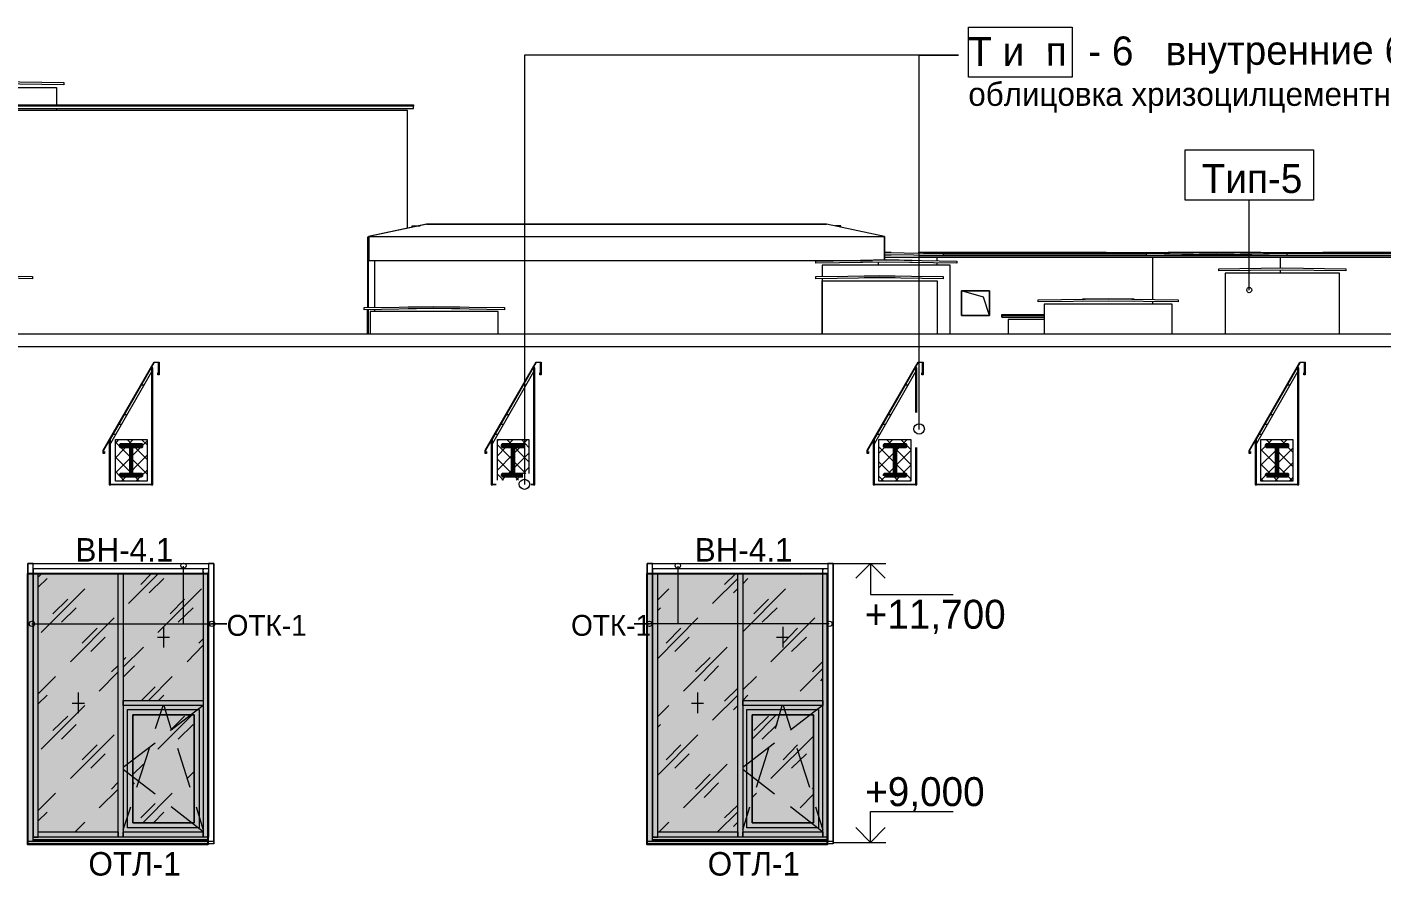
# Model space of a CAD drawing. Header units: millimetres. Extents: x 2294 to 908349, y -83289 to 219220.
# Drawn here: x 383023 to 396574, y 489 to 8981 of the extents above; entities that cross this region are included whole.
import ezdxf

# ---------------------------------------------------------------- set-up
doc = ezdxf.new("R2010")
doc.units = ezdxf.units.MM
doc.layers.add('PDF _Геометрия', color=7, linetype='Continuous')
doc.layers.add('PDF _Текст', color=7, linetype='Continuous')

msp = doc.modelspace()

# ---------------------------------------------------------------- hatches: boundary and pattern name
at = {"transparency": 33554551}
h = msp.add_hatch(color=3, dxfattribs=at)
h.dxf.hatch_style = 1
h.paths.add_polyline_path([(383031.3676071896, 3515.661280176952), (384830.4179854302, 3515.661280176952), (384830.4179854302, 802.2700038201874), (383031.3676071896, 802.2700038201874)])
h = msp.add_hatch(color=3, dxfattribs=at)
h.dxf.hatch_style = 1
h.paths.add_polyline_path([(389225.8881406283, 3515.661280176952), (391024.938518869, 3515.661280176952), (391024.938518869, 802.2700038201874), (389225.8881406283, 802.2700038201874)])

# ---------------------------------------------------------------- linework, layer by layer
for points in [[(383031.3676071896, 3515.661280176952), (384830.4179854302, 3515.661280176952), (384830.4179854302, 802.2700038201874), (383031.3676071896, 802.2700038201874)], [(389225.8881406283, 3515.661280176952), (391024.938518869, 3515.661280176952), (391024.938518869, 802.2700038201874), (389225.8881406283, 802.2700038201874)]]:
    msp.add_lwpolyline(points, close=True)
at = {"layer": 'PDF _Геометрия', "lineweight": 9}
for points in [[(392438.9951216432, 8981.485189590952), (393475.0581890403, 8981.485189590952), (393475.0581890403, 8478.754165336839), (392438.9951216432, 8478.754165336839)], [(381413.8851812577, 8456.896294721751), (383389.8366852666, 8426.295275831013), (383389.8366852666, 8404.437405215926), (381413.8851812577, 8435.038424058235), (379437.9336773402, 8404.437405215926), (379437.9336773402, 8426.295275831013)], [(386887.0959844275, 8190.230273172609), (382126.4517635817, 8190.230273172609), (382126.4517635817, 8203.344995513908), (386887.0959844275, 8203.344995513908)], [(394607.2958872227, 7753.072860766551), (395888.1671054589, 7753.072860766551), (395888.1671054589, 7250.341836512438), (394607.2958872227, 7250.341836512438)], [(395621.5010839573, 6695.151922800927), (394922.0492240677, 6708.266645141295), (394218.22579016, 6695.151922800927), (394218.22579016, 6717.009793368517), (394922.0492240677, 6725.752941643237), (395621.5010839573, 6717.009793368517)], [(396211.6635907202, 6542.146828444093), (395577.7853427252, 6550.889976718812), (394943.9070946372, 6542.146828444093), (394943.9070946372, 6564.00469905918), (395577.7853427252, 6572.747847286402), (396211.6635907202, 6564.00469905918)], [(392369.0499358254, 6096.246267809882), (392369.0499358254, 6341.054418742075), (392648.8306796665, 6341.054418742075), (392648.8306796665, 6096.246267809882)], [(392369.0499358254, 6341.054418742075), (392369.0499358254, 6096.246267809882), (392648.8306796665, 6096.246267809882), (392648.8306796665, 6341.054418742075)], [(384329.7251219752, 5506.083761093556), (384338.4682702033, 5506.083761093556), (384338.4682702033, 5624.116262446507), (384294.7525288763, 5624.116262446507), (383787.6499305575, 4745.429863566882), (383787.6499305575, 4719.20041879022), (383796.3930787838, 4719.20041879022), (383796.3930787838, 4736.686715292162), (383796.3930787838, 4714.828844676143), (383783.2783564425, 4714.828844676143), (383783.2783564425, 4745.429863566882), (384294.7525288763, 5628.487836559652), (384342.8398443165, 5628.487836559652), (384342.8398443165, 5501.71218698041), (384329.7251219752, 5501.71218698041), (384329.7251219752, 5523.570057595498)], [(384268.5230841006, 5576.028947053826), (384268.5230841006, 5532.31320582272), (383857.5951165652, 4815.375049479655), (383857.5951165652, 4859.090790758259)], [(384268.5230841006, 4400.075507736183), (384281.637806535, 4400.075507736183), (384281.637806535, 5571.657372940681), (384268.5230841006, 5571.657372940681)], [(388150.4809061142, 5506.083761093556), (388159.2240545305, 5506.083761093556), (388159.2240545305, 5624.116262446507), (388115.5083132035, 5624.116262446507), (387608.4057148846, 4745.429863566882), (387608.4057148846, 4719.20041879022), (387617.1488631109, 4719.20041879022), (387617.1488631109, 4736.686715292162), (387617.1488631109, 4714.828844676143), (387604.0341406765, 4714.828844676143), (387604.0341406765, 4745.429863566882), (388115.5083132035, 5628.487836559652), (388163.5956285486, 5628.487836559652), (388163.5956285486, 5501.71218698041), (388150.4809061142, 5501.71218698041), (388150.4809061142, 5523.570057595498)], [(388089.2788684277, 5576.028947053826), (388089.2788684277, 5532.31320582272), (387678.3509007974, 4815.375049479655), (387678.3509007974, 4859.090790758259)], [(388089.2788684277, 4400.075507736183), (388102.393590864, 4400.075507736183), (388102.393590864, 5571.657372940681), (388089.2788684277, 5571.657372940681)], [(391971.2366904414, 5506.083761093556), (391979.9798386677, 5506.083761093556), (391979.9798386677, 5624.116262446507), (391936.2640975325, 5624.116262446507), (391429.1614990218, 4745.429863566882), (391429.1614990218, 4719.20041879022), (391437.9046474381, 4719.20041879022), (391437.9046474381, 4736.686715292162), (391437.9046474381, 4714.828844676143), (391424.7899250037, 4714.828844676143), (391424.7899250037, 4745.429863566882), (391936.2640975325, 5628.487836559652), (391984.3514128758, 5628.487836559652), (391984.3514128758, 5501.71218698041), (391971.2366904414, 5501.71218698041), (391971.2366904414, 5523.570057595498)], [(391910.0346527549, 5576.028947053826), (391910.0346527549, 5532.31320582272), (391499.1066851246, 4815.375049479655), (391499.1066851246, 4859.090790758259)], [(395791.9924747685, 5506.083761093556), (395800.7356229948, 5506.083761093556), (395800.7356229948, 5624.116262446507), (395757.0198816697, 5624.116262446507), (395249.9172833508, 4745.429863566882), (395249.9172833508, 4719.20041879022), (395258.6604315771, 4719.20041879022), (395258.6604315771, 4736.686715292162), (395258.6604315771, 4714.828844676143), (395245.5457092358, 4714.828844676143), (395245.5457092358, 4745.429863566882), (395752.6483076515, 5628.487836559652), (395805.1071972048, 5628.487836559652), (395805.1071972048, 5501.71218698041), (395791.9924747685, 5501.71218698041), (395791.9924747685, 5523.570057595498)], [(395730.7904369871, 5576.028947053826), (395730.7904369871, 5532.31320582272), (395319.8624694517, 4815.375049479655), (395319.8624694517, 4859.090790758259)], [(395730.7904369871, 4400.075507736183), (395743.9051593284, 4400.075507736183), (395743.9051593284, 5571.657372940681), (395730.7904369871, 5571.657372940681)], [(383844.4803942239, 4837.23292014224), (383844.4803942239, 4400.075507736183), (383857.5951165652, 4400.075507736183), (383857.5951165652, 4837.23292014224)], [(384224.8073429635, 4854.719216597616), (384224.8073429635, 4439.419674853212), (383905.6824319086, 4439.419674853212), (383905.6824319086, 4854.719216597616)], [(387665.2361783611, 4837.23292014224), (387665.2361783611, 4400.075507736183), (387678.3509007974, 4400.075507736183), (387678.3509007974, 4837.23292014224)], [(391485.9919626901, 4837.23292014224), (391485.9919626901, 4400.075507736183), (391499.1066851246, 4400.075507736183), (391499.1066851246, 4837.23292014224)], [(391861.9473373147, 4854.719216597616), (391861.9473373147, 4439.419674853212), (391542.8224263566, 4439.419674853212), (391542.8224263566, 4854.719216597616)], [(395306.7477470173, 4837.23292014224), (395306.7477470173, 4400.075507736183), (395319.8624694517, 4400.075507736183), (395319.8624694517, 4837.23292014224)], [(395682.7031216437, 4854.719216597616), (395682.7031216437, 4439.419674853212), (395363.5782105888, 4439.419674853212), (395363.5782105888, 4854.719216597616)], [(383857.5951165652, 4408.818655963405), (384268.5230841006, 4408.818655963405), (384268.5230841006, 4400.075507736183), (383857.5951165652, 4400.075507736183)], [(391499.1066851246, 4408.818655963405), (391910.0346527549, 4408.818655963405), (391910.0346527549, 4400.075507736183), (391499.1066851246, 4400.075507736183)], [(395319.8624694517, 4408.818655963405), (395730.7904369871, 4408.818655963405), (395730.7904369871, 4400.075507736183), (395319.8624694517, 4400.075507736183)], [(383958.1413213687, 3560.733275973587), (383083.8264966498, 3560.733275973587), (383083.8264966498, 3512.645960628404), (383958.1413213687, 3512.645960628404), (384784.3688308375, 3512.645960628404), (384784.3688308375, 3560.733275973587), (383958.1413213687, 3560.733275973587), (383110.0559414255, 3560.733275973587), (383083.8264966498, 3560.733275973587), (383083.8264966498, 3613.192165431916), (383110.0559414255, 3613.192165431916), (383958.1413213687, 3613.192165431916), (384810.5982755183, 3613.192165431916), (384836.8277202959, 3613.192165431916), (384836.8277202959, 3560.733275973587), (384810.5982755183, 3560.733275973587)], [(390157.0334290138, 3560.733275973587), (389278.3470300867, 3560.733275973587), (389278.3470300867, 3512.645960628404), (390157.0334290138, 3512.645960628404), (390983.2609383876, 3512.645960628404), (390983.2609383876, 3560.733275973587), (390157.0334290138, 3560.733275973587), (389304.5764748643, 3560.733275973587), (389278.3470300867, 3560.733275973587), (389278.3470300867, 3613.192165431916), (389304.5764748643, 3613.192165431916), (390157.0334290138, 3613.192165431916), (391009.4903831652, 3613.192165431916), (391031.3482539228, 3613.192165431916), (391031.3482539228, 3560.733275973587), (391009.4903831652, 3560.733275973587)], [(383984.3707661445, 876.5867638945347), (383931.9118766862, 876.5867638945347), (383131.9138119931, 876.5867638945347), (383131.9138119931, 929.0456534003606), (383931.9118766862, 929.0456534003606), (383931.9118766862, 876.5867638945347), (383931.9118766862, 2218.660019910312), (383931.9118766862, 3512.645960628404), (383984.3707661445, 3512.645960628404), (383984.3707661445, 2218.660019910312)], [(390183.2628737914, 876.5867638945347), (390130.8039842381, 876.5867638945347), (389330.80591964, 876.5867638945347), (389330.80591964, 929.0456534003606), (390130.8039842381, 929.0456534003606), (390130.8039842381, 876.5867638945347), (390130.8039842381, 2218.660019910312), (390130.8039842381, 3512.645960628404), (390183.2628737914, 3512.645960628404), (390183.2628737914, 2218.660019910312)], [(384784.3688308375, 2192.430575181148), (383984.3707661445, 2192.430575181148), (383984.3707661445, 2244.889464639477), (384784.3688308375, 2244.889464639477)], [(390983.2609383876, 2192.430575181148), (390183.2628737914, 2192.430575181148), (390183.2628737914, 2244.889464639477), (390983.2609383876, 2244.889464639477)], [(384028.0865074696, 2153.086408063187), (384745.0246637187, 2153.086408063187), (384745.0246637187, 968.38982051739), (384028.0865074696, 968.38982051739)], [(384745.0246637187, 2153.086408063187), (384745.0246637187, 968.38982051739), (384028.0865074696, 968.38982051739), (384028.0865074696, 2153.086408063187)], [(384692.5657742603, 2100.627518557361), (384080.545396928, 2100.627518557361), (384080.545396928, 1020.848709975719), (384692.5657742603, 1020.848709975719)], [(384080.545396928, 1020.848709975719), (384080.545396928, 2100.627518557361), (384692.5657742603, 2100.627518557361), (384692.5657742603, 1020.848709975719)], [(390222.6070409084, 2153.086408063187), (390939.5451972524, 2153.086408063187), (390939.5451972524, 968.38982051739), (390222.6070409084, 968.38982051739)], [(390939.5451972524, 2153.086408063187), (390939.5451972524, 968.38982051739), (390222.6070409084, 968.38982051739), (390222.6070409084, 2153.086408063187)], [(390887.0863077941, 2100.627518557361), (390275.0659303667, 2100.627518557361), (390275.0659303667, 1020.848709975719), (390887.0863077941, 1020.848709975719)], [(390275.0659303667, 1020.848709975719), (390275.0659303667, 2100.627518557361), (390887.0863077941, 2100.627518557361), (390887.0863077941, 1020.848709975719)], [(390983.2609383876, 876.5867638945347), (390183.2628737914, 876.5867638945347), (390183.2628737914, 929.0456534003606), (390983.2609383876, 929.0456534003606)]]:
    msp.add_lwpolyline(points, close=True, dxfattribs=at)
for points in [[(391945.0072457588, 4955.265421495191), (391945.0072457588, 8701.704445653944), (392338.4489168397, 8701.704445653944), (387997.4758118524, 8701.704445653944), (387997.4758118524, 4404.447081896826)], [(378576.7335748675, 6804.441275878227), (378576.7335748675, 7062.364149199217), (378681.651353786, 7062.364149199217), (379512.2504373679, 7062.364149199217), (379512.2504373679, 6804.441275878227), (379512.2504373679, 8378.20796048583), (383206.2305720209, 8378.20796048583), (383315.5199251457, 8378.20796048583), (383315.5199251457, 8203.344995513908)], [(382126.4517635817, 8190.230273172609), (382126.4517635817, 8168.372402557521), (386887.0959844275, 8168.372402557521), (386887.0959844275, 8190.230273172609)], [(382126.4517635817, 8181.48712489882), (382126.4517635817, 8168.372402557521), (386887.0959844275, 8168.372402557521), (386887.0959844275, 8181.48712489882)], [(386825.893946646, 6966.189518462284), (386825.893946646, 8146.514531894936), (382187.6538012663, 8146.514531894936), (382187.6538012663, 6966.189518462284)], [(383315.5199251457, 8168.372402557521), (383315.5199251457, 8146.514531894936)], [(395245.5457092358, 6349.797566970228), (395245.5457092358, 7250.341836512438)], [(391599.6528899281, 6887.501184227294), (391599.6528899281, 6651.436181522324), (391599.6528899281, 6887.501184227294), (391018.2335314865, 7009.905259693391), (387018.2432082149, 7009.905259693391), (391018.2335314865, 7009.905259693391), (387018.2432082149, 7009.905259693391), (386436.8238496801, 6887.501184227294), (386436.8238496801, 6647.064607455744), (391477.248814557, 6647.064607455744)], [(386436.8238496801, 6887.501184227294), (391599.6528899281, 6887.501184227294), (391018.2335314865, 7009.905259693391), (387018.2432082149, 7009.905259693391)], [(387022.6147822349, 7009.905259693391), (386441.1954237933, 6887.501184227294), (386441.1954237933, 6647.064607455744), (386445.5669978114, 6647.064607455744)], [(386873.9812620862, 6979.304240803584), (386873.9812620862, 6992.418963191449), (386952.6695963221, 6992.418963191449)], [(391018.2335314865, 7009.905259693391), (391018.2335314865, 7009.905259693391)], [(391162.495477617, 6979.304240803584), (391162.495477617, 6992.418963191449), (391110.0365881568, 6992.418963191449), (391110.0365881568, 6988.047389078303)], [(386436.8238496801, 6655.807755682967), (386432.452275472, 6651.436181522324), (386432.452275472, 6878.758036000072), (386436.8238496801, 6878.758036000072), (386428.080701452, 6878.758036000072), (386428.080701452, 6647.064607455744), (386428.080701452, 6174.934602044872)], [(386428.080701452, 6647.064607455744), (386432.452275472, 6647.064607455744), (386432.452275472, 6878.758036000072)], [(386432.452275472, 6174.934602044872), (386432.452275472, 6647.064607455744), (386436.8238496801, 6651.436181522324)], [(386432.452275472, 6651.436181522324), (386432.452275472, 6651.436181522324)], [(386436.8238496801, 6174.934602044872), (386436.8238496801, 6647.064607455744)], [(386502.3974614798, 6174.934602044872), (386502.3974614798, 6647.064607455744)], [(391875.062059656, 6625.20673679316), (391617.1391864775, 6629.578310906305), (390913.3157525698, 6620.835162679083), (390913.3157525698, 6638.321459181025), (391617.1391864775, 6651.436181522324), (391359.216313204, 6647.064607455744)], [(391875.062059656, 6647.064607455744), (391617.1391864775, 6651.436181522324), (392320.9626202902, 6638.321459181025), (392320.9626202902, 6620.835162679083), (391617.1391864775, 6629.578310906305), (391359.216313204, 6625.20673679316)], [(391665.2265017277, 6725.752941643237), (391599.6528899281, 6725.752941643237), (392185.4438225778, 6717.009793368517), (392185.4438225778, 6695.151922800927), (391599.6528899281, 6703.89507102815), (391665.2265017277, 6703.89507102815)], [(392124.2417847982, 6642.693033295101), (392124.2417847982, 6677.665626298985), (391599.6528899281, 6677.665626298985)], [(391940.6356715506, 6721.381367530092), (391940.6356715506, 6730.124515757314), (393816.0409706628, 6730.124515757314), (393816.0409706628, 6725.752941643237), (394436.8044963165, 6725.752941643237), (394436.8044963165, 6730.124515757314), (395363.5782105888, 6730.124515757314), (395363.5782105888, 6725.752941643237), (395984.3417362424, 6725.752941643237), (395984.3417362424, 6730.124515757314), (397103.4647119886, 6730.124515757314), (397103.4647119886, 6717.009793368517), (395621.5010839573, 6717.009793368517)], [(397103.4647119886, 6717.009793368517), (397103.4647119886, 6695.151922800927), (391940.6356715506, 6695.151922800927), (391940.6356715506, 6699.523496914073), (391940.6356715506, 6695.151922800927), (397103.4647119886, 6695.151922800927), (397103.4647119886, 6708.266645141295)], [(397042.262674114, 5908.26858049666), (397042.262674114, 6677.665626298985), (396932.9733211773, 6677.665626298985), (392111.1270623619, 6677.665626298985)], [(392185.4438225778, 6717.009793368517), (394218.22579016, 6717.009793368517)], [(393816.0409706628, 6725.752941643237), (394436.8044963165, 6725.752941643237)], [(395560.2990461776, 6572.747847286402), (395560.2990461776, 6677.665626298985), (394279.4278278465, 6677.665626298985), (394279.4278278465, 6257.994510393939)], [(395363.5782105888, 6725.752941643237), (395984.3417362424, 6725.752941643237)], [(392255.3890084906, 5908.26858049666), (392255.3890084906, 6598.977292063064), (390974.5177902563, 6598.977292063064), (390974.5177902563, 6485.31636482419)], [(391538.4508522416, 6598.977292063064), (391538.4508522416, 6629.578310906305)], [(392124.2417847982, 6598.977292063064), (392124.2417847982, 6620.835162679083)], [(396150.4615528455, 5908.26858049666), (396150.4615528455, 6520.288957828074), (395005.1091325118, 6520.288957828074), (395005.1091325118, 5908.26858049666)], [(395560.2990461776, 6520.288957828074), (395560.2990461776, 6550.889976718812)], [(382808.4173268268, 6489.687938985764), (383075.0833483266, 6485.31636482419), (383075.0833483266, 6463.458494209102), (382808.4173268268, 6467.830068322248)], [(391704.5706688447, 6472.201642483822), (391551.5655745829, 6472.201642483822), (390913.3157525698, 6463.458494209102), (390913.3157525698, 6485.31636482419), (391551.5655745829, 6494.059513051412), (391394.1889061129, 6489.687938985764)], [(390974.5177902563, 6463.458494209102), (390974.5177902563, 5908.26858049666), (390974.5177902563, 6441.600623593084), (392124.2417847982, 6441.600623593084), (392124.2417847982, 5908.26858049666)], [(391704.5706688447, 6489.687938985764), (391551.5655745829, 6494.059513051412), (392185.4438225778, 6485.31636482419), (392185.4438225778, 6463.458494209102), (391551.5655745829, 6472.201642483822), (391394.1889061129, 6472.201642483822)], [(392648.8306796665, 6096.246267809882), (392587.62864198, 6279.852381009026), (392369.0499358254, 6341.054418742075)], [(394095.8217146939, 6236.13663977792), (393837.8988414204, 6240.508213891997), (393134.0754074177, 6231.765065664775), (393134.0754074177, 6253.622936279862), (393837.8988414204, 6262.366084507084), (393579.9759680519, 6257.994510393939)], [(394095.8217146939, 6257.994510393939), (393837.8988414204, 6262.366084507084), (394537.35070112, 6253.622936279862), (394537.35070112, 6231.765065664775), (393837.8988414204, 6240.508213891997), (393579.9759680519, 6236.13663977792)], [(394279.4278278465, 6236.13663977792), (394279.4278278465, 6209.907195048756)], [(387350.4828415161, 6161.819879703573), (387092.5599682427, 6166.191453770152), (386393.1081083531, 6153.076731429785), (386393.1081083531, 6174.934602044872), (387092.5599682427, 6183.677750272094), (386834.6370949692, 6179.306176158949)], [(386428.080701452, 5908.26858049666), (386428.080701452, 6153.076731429785)], [(386432.452275472, 5908.26858049666), (386432.452275472, 6153.076731429785)], [(386436.8238496801, 5908.26858049666), (386436.8238496801, 6153.076731429785)], [(387735.1813644639, 5908.26858049666), (387735.1813644639, 6135.590434926911), (386454.3101462296, 6135.590434926911), (386454.3101462296, 5908.26858049666)], [(386502.3974614798, 6135.590434926911), (386502.3974614798, 6157.44830554293)], [(387350.4828415161, 6179.306176158949), (387092.5599682427, 6183.677750272094), (387796.3834021504, 6174.934602044872), (387796.3834021504, 6153.076731429785), (387092.5599682427, 6166.191453770152), (386834.6370949692, 6161.819879703573)], [(393195.2774451992, 6096.246267809882), (392771.2347551326, 6096.246267809882), (392771.2347551326, 6104.989416084602), (393195.2774451992, 6104.989416084602)], [(394476.1486634335, 5908.26858049666), (394476.1486634335, 6209.907195048756), (393195.2774451992, 6209.907195048756), (393195.2774451992, 5908.26858049666)], [(392771.2347551326, 6087.503119535162), (392771.2347551326, 6078.75997130794), (393195.2774451992, 6078.75997130794), (392771.2347551326, 6078.75997130794), (392771.2347551326, 6096.246267809882)], [(393195.2774451992, 6056.902100691921), (392836.8083670272, 6056.902100691921), (392836.8083670272, 5908.26858049666)], [(399717.6660379192, 5908.26858049666), (399717.6660379192, 5785.864504983067), (399717.6660379192, 5903.897006336018), (399678.3218708003, 5903.897006336018), (398873.9522321841, 4509.36486086098), (398873.9522321841, 4478.763841971173), (398882.6953803173, 4478.763841971173), (398882.6953803173, 4496.250138473115), (398882.6953803173, 4478.763841971173), (398869.580657976, 4478.763841971173), (398869.580657976, 4509.36486086098), (399678.3218708003, 5908.26858049666), (399717.6660379192, 5908.26858049666), (372229.2079469787, 5908.26858049666), (372229.2079469787, 5785.864504983067), (372290.4099848534, 5785.864504983067), (372290.4099848534, 3613.192165431916)], [(372334.1257259904, 5785.864504983067), (372338.4973001035, 5785.864504983067), (399608.3766849826, 5785.864504983067), (399612.7482590007, 5785.864504983067)], [(391923.1493751912, 5125.75681230647), (391923.1493751912, 5571.657372940681), (391910.0346527549, 5571.657372940681), (391910.0346527549, 5125.75681230647)], [(387726.4382162376, 4448.162823080434), (387726.4382162376, 4854.719216597616), (388041.1915531775, 4854.719216597616), (388041.1915531775, 4513.736434975057)], [(391910.0346527549, 4776.030882409192), (391910.0346527549, 4400.075507736183), (391923.1493751912, 4400.075507736183), (391923.1493751912, 4776.030882409192)], [(387713.3234938963, 4400.075507736183), (387678.3509007974, 4400.075507736183), (387678.3509007974, 4408.818655963405), (387713.3234938963, 4408.818655963405)], [(388063.0494237451, 4408.818655963405), (388089.2788684277, 4408.818655963405), (388089.2788684277, 4400.075507736183), (388063.0494237451, 4400.075507736183)], [(383083.8264966498, 837.2425967765739), (383083.8264966498, 902.816208670265), (383083.8264966498, 2218.660019910312), (383083.8264966498, 876.5867638945347), (383131.9138119931, 876.5867638945347), (383131.9138119931, 2218.660019910312), (383131.9138119931, 3512.645960628404), (383083.8264966498, 3512.645960628404), (383083.8264966498, 2218.660019910312), (383083.8264966498, 3534.503831196926), (383083.8264966498, 3613.192165431916), (383031.3676071896, 3613.192165431916), (383031.3676071896, 3534.503831196926), (383031.3676071896, 2218.660019910312), (383031.3676071896, 902.816208670265), (383031.3676071896, 824.1278744352749), (383031.3676071896, 3613.192165431916), (384889.2866097542, 3613.192165431916), (384889.2866097542, 824.1278744352749), (384889.2866097542, 902.816208670265), (384889.2866097542, 2218.660019910312), (384889.2866097542, 3534.503831196926), (384889.2866097542, 3613.192165431916), (384836.8277202959, 3613.192165431916), (384836.8277202959, 3534.503831196926)], [(384784.3688308375, 3534.503831196926), (384784.3688308375, 2218.660019910312), (384784.3688308375, 876.5867638945347), (383984.3707661445, 876.5867638945347), (383984.3707661445, 929.0456534003606), (384784.3688308375, 929.0456534003606)], [(384836.8277202959, 837.2425967765739), (384836.8277202959, 902.816208670265), (384836.8277202959, 2218.660019910312), (384836.8277202959, 3534.503831196926), (384836.8277202959, 2218.660019910312), (384836.8277202959, 876.5867638945347), (384784.3688308375, 876.5867638945347), (384784.3688308375, 929.0456534003606), (384465.2439196876, 1178.22537844663)], [(384583.2764210405, 3586.962720702752), (384583.2764210405, 3009.914936375222), (385020.4338335416, 3009.914936375222), (384867.4287391847, 3009.914936375222)], [(384784.3688308375, 3560.733275973587), (384784.3688308375, 3551.990127746365)], [(389531.898329342, 3586.962720702752), (389531.898329342, 3009.914936375222), (389094.7409169341, 3009.914936375222), (389247.7460113859, 3009.914936375222)], [(389278.3470300867, 837.2425967765739), (389278.3470300867, 902.816208670265), (389278.3470300867, 2218.660019910312), (389278.3470300867, 876.5867638945347), (389330.80591964, 876.5867638945347), (389330.80591964, 2218.660019910312), (389330.80591964, 3512.645960628404), (389278.3470300867, 3512.645960628404), (389278.3470300867, 2218.660019910312), (389278.3470300867, 3534.503831196926), (389278.3470300867, 3613.192165431916), (389225.8881406283, 3613.192165431916), (389225.8881406283, 3534.503831196926), (389225.8881406283, 2218.660019910312), (389225.8881406283, 902.816208670265), (389225.8881406283, 824.1278744352749), (389225.8881406283, 3613.192165431916), (391083.8071433811, 3613.192165431916), (391083.8071433811, 824.1278744352749), (391083.8071433811, 902.816208670265), (391083.8071433811, 2218.660019910312), (391083.8071433811, 3534.503831196926), (391083.8071433811, 3613.192165431916), (391031.3482539228, 3613.192165431916), (391031.3482539228, 3534.503831196926), (391031.3482539228, 2218.660019910312), (391031.3482539228, 876.5867638945347), (390983.2609383876, 876.5867638945347), (390983.2609383876, 2218.660019910312), (390983.2609383876, 3534.503831196926)], [(390878.3431594709, 3613.192165431916), (391249.9269600792, 3613.192165431916), (391459.7625180075, 3613.192165431916), (391459.7625180075, 3302.810402652598), (392285.9900273813, 3302.810402652598)], [(390983.2609383876, 3560.733275973587), (390983.2609383876, 3551.990127746365)], [(391031.3482539228, 3534.503831196926), (391031.3482539228, 2218.660019910312), (391031.3482539228, 902.816208670265), (391031.3482539228, 837.2425967765739)], [(391302.3858495376, 3613.192165431916), (391612.7676122694, 3613.192165431916)], [(383131.9138119931, 3477.673367577023), (383166.8864049038, 3512.645960628404)], [(383131.9138119931, 3377.127162773511), (383223.7168685703, 3464.558645236655)], [(383743.9341893254, 3508.274386467761), (383748.3057634386, 3512.645960628404)], [(384036.8296556028, 3215.378920142888), (384334.0966959933, 3512.645960628404)], [(384159.2337311639, 3403.356607503607), (384264.1515100806, 3512.645960628404)], [(384242.293639418, 3320.29669915454), (384390.9271596617, 3464.558645236655)], [(389588.7287930085, 3508.274386467761), (389588.7287930085, 3512.645960628404)], [(389877.2526851727, 3215.378920142888), (390130.8039842381, 3464.558645236655)], [(389999.6567605438, 3403.356607503607), (390108.9461136686, 3512.645960628404)], [(390183.2628737914, 3412.099755730829), (390231.3501892297, 3464.558645236655)], [(390755.9390840998, 3508.274386467761), (390760.310658118, 3512.645960628404)], [(383162.5148308838, 2922.483453865512), (383599.6722431968, 3359.640866271569)], [(383280.5473322368, 3110.461141178734), (383429.1808523855, 3259.094661421492)], [(384329.7251219752, 2922.483453865512), (384766.8825342881, 3359.640866271569)], [(384452.1291973463, 3110.461141178734), (384596.3911434768, 3259.094661421492)], [(389330.80591964, 3250.35151319427), (389440.0952727648, 3359.640866271569)], [(390087.088243101, 3320.29669915454), (390130.8039842381, 3364.012440385646)], [(390183.2628737914, 2931.226602140232), (390607.3055638561, 3359.640866271569)], [(390292.5522269162, 3110.461141178734), (390436.8141729517, 3259.094661421492)], [(383367.978814699, 3027.401232877164), (383512.2407607345, 3171.663178959279)], [(384535.1891057903, 3027.401232877164), (384683.822626034, 3171.663178959279)], [(389330.80591964, 3145.433734182618), (389357.0353643226, 3171.663178959279)], [(390375.6121352653, 3027.401232877164), (390524.2456554139, 3171.663178959279)], [(383070.7117743085, 3009.914936375222), (385020.4338335416, 3009.914936375222)], [(383455.4102970662, 2629.587987587205), (383892.5677095691, 3071.116974060773)], [(391044.4629762641, 3009.914936375222), (389094.7409169341, 3009.914936375222)], [(389330.80591964, 2664.560580544523), (389732.9907391372, 3071.116974060773)], [(390463.0436177275, 2629.587987587205), (390900.2010301335, 3071.116974060773)], [(383573.4427984192, 2817.565674900427), (383722.0763187578, 2966.199195096618)], [(383660.8742810714, 2734.505766552291), (383805.136227105, 2878.767712634406)], [(384325.353547767, 2878.767712634406), (384447.7576233281, 2878.767712634406)], [(384386.5555854535, 2979.313917484484), (384386.5555854535, 2773.84993366932)], [(384740.6530895105, 2817.565674900427), (384784.3688308375, 2861.281416132464)], [(389413.8658279891, 2817.565674900427), (389562.4993482328, 2966.199195096618)], [(389501.2973104513, 2734.505766552291), (389645.5592564868, 2878.767712634406)], [(390519.8740813939, 2878.767712634406), (390642.278156765, 2878.767712634406)], [(390581.0761190804, 2979.313917484484), (390581.0761190804, 2773.84993366932)], [(390585.4476932886, 2817.565674900427), (390729.7096393222, 2966.199195096618)], [(390668.5076015426, 2734.505766552291), (390817.1411217863, 2878.767712634406)], [(383984.3707661445, 2577.129098081379), (384185.4631759396, 2778.221507783397)], [(384622.6205881576, 2629.587987587205), (384784.3688308375, 2795.707804285339)], [(389588.7287930085, 2336.692521262332), (390025.8862053214, 2778.221507783397)], [(383866.3382647915, 2529.041782737128), (383931.9118766862, 2594.615394583321)], [(383984.3707661445, 2647.074284089147), (384010.6002109202, 2673.303728819243)], [(383984.3707661445, 2476.582893231302), (384098.0316932893, 2590.243820470176)], [(389706.7612943614, 2529.041782737128), (389855.3948145101, 2673.303728819243)], [(389794.1927768236, 2441.610300227418), (389938.4547228573, 2590.243820470176)], [(390878.3431594709, 2529.041782737128), (390983.2609383876, 2633.959561701282)], [(383131.9138119931, 2310.463076533168), (383306.7767770125, 2485.326041506021)], [(383743.9341893254, 2336.692521262332), (383931.9118766862, 2529.041782737128)], [(384237.9220653998, 2244.889464639477), (384473.9870681039, 2485.326041506021)], [(390183.2628737914, 2349.807243651128), (390318.7816716919, 2485.326041506021)], [(390755.9390840998, 2336.692521262332), (390983.2609383876, 2564.014375693514)], [(390961.40306782, 2441.610300227418), (390983.2609383876, 2463.468170890003)], [(383131.9138119931, 2380.408262494369), (383136.2853862012, 2380.408262494369)], [(383534.0986313021, 2323.577798874467), (383534.0986313021, 2118.113815059303)], [(384167.9768793921, 2244.889464639477), (384303.4956771994, 2380.408262494369)], [(389728.619164929, 2323.577798874467), (389728.619164929, 2118.113815059303)], [(389999.6567605438, 2236.146316412254), (390130.8039842381, 2367.29354015307)], [(383131.9138119931, 2209.91687168309), (383223.7168685703, 2297.348354145302)], [(383162.5148308838, 1755.273162821657), (383599.6722431968, 2192.430575181148)], [(383472.8965936156, 2218.660019910312), (383595.3006691767, 2218.660019910312)], [(384307.8672512176, 1965.108720749966), (384382.1840114335, 2192.430575181148)], [(384338.4682702033, 2244.889464639477), (384390.9271596617, 2297.348354145302)], [(384390.9271596617, 2192.430575181148), (384460.8723456694, 1965.108720749966)], [(384784.3688308375, 2192.430575181148), (384465.2439196876, 1947.622424248024)], [(389330.80591964, 2083.141222102917), (389440.0952727648, 2192.430575181148)], [(389667.4171272444, 2218.660019910312), (389789.8212026155, 2218.660019910312)], [(389877.2526851727, 2048.168629099033), (390130.8039842381, 2297.348354145302)], [(390087.088243101, 2148.714833950042), (390130.8039842381, 2192.430575181148)], [(390183.2628737914, 2244.889464639477), (390231.3501892297, 2297.348354145302)], [(390506.7593590526, 1965.108720749966), (390576.7045448723, 2192.430575181148)], [(390585.4476932886, 2192.430575181148), (390659.7644533145, 1965.108720749966)], [(390978.8893643694, 2192.430575181148), (390659.7644533145, 1947.622424248024)], [(383280.5473322368, 1943.250850134878), (383429.1808523855, 2087.512796216062)], [(384080.545396928, 2087.512796216062), (384093.6601192693, 2100.627518557361)], [(384329.7251219752, 1755.273162821657), (384675.0794777109, 2100.627518557361)], [(384452.1291973463, 1943.250850134878), (384596.3911434768, 2087.512796216062)], [(390275.0659303667, 1855.819367625169), (390515.5025071858, 2100.627518557361)], [(390292.5522269162, 1943.250850134878), (390436.8141729517, 2087.512796216062)], [(383367.978814699, 1855.819367625169), (383512.2407607345, 2004.452887867927)], [(383455.4102970662, 1462.377696496784), (383892.5677095691, 1899.535108903772)], [(384535.1891057903, 1855.819367625169), (384683.822626034, 2004.452887867927)], [(389330.80591964, 1978.223443138762), (389357.0353643226, 2004.452887867927)], [(389330.80591964, 1497.35028945317), (389732.9907391372, 1899.535108903772)], [(390375.6121352653, 1855.819367625169), (390524.2456554139, 2004.452887867927)], [(383573.4427984192, 1650.355383856571), (383722.0763187578, 1798.988904005266)], [(384303.4956771994, 1816.475200554705), (383984.3707661445, 1571.667049621581)], [(384119.8895640469, 1374.94621403364), (384246.6652135311, 1768.387885162025)], [(384526.4459575622, 1768.387885162025), (384648.8500329352, 1374.94621403364)], [(389413.8658279891, 1650.355383856571), (389562.4993482328, 1798.988904005266)], [(390498.0162106364, 1816.475200554705), (390183.2628737914, 1571.667049621581)], [(390318.7816716919, 1374.94621403364), (390441.1857471599, 1768.387885162025)], [(390463.0436177275, 1462.377696496784), (390887.0863077941, 1886.420386514976)], [(390585.4476932886, 1650.355383856571), (390729.7096393222, 1798.988904005266)], [(390720.966491001, 1768.387885162025), (390847.7421406752, 1374.94621403364)], [(383660.8742810714, 1567.295475460938), (383805.136227105, 1711.557421543053)], [(389501.2973104513, 1567.295475460938), (389645.5592564868, 1711.557421543053)], [(390668.5076015426, 1567.295475460938), (390817.1411217863, 1711.557421543053)], [(384303.4956771994, 1305.001028025872), (383984.3707661445, 1554.180753119639)], [(384080.545396928, 1501.721863613813), (384185.4631759396, 1606.639642578899)], [(384622.6205881576, 1462.377696496784), (384692.5657742603, 1532.322882504552)], [(389588.7287930085, 1169.48223017191), (390025.8862053214, 1606.639642578899)], [(389706.7612943614, 1357.459917531698), (389855.3948145101, 1506.09343772789)], [(390498.0162106364, 1305.001028025872), (390183.2628737914, 1554.180753119639)], [(383743.9341893254, 1169.48223017191), (383931.9118766862, 1357.459917531698)], [(383866.3382647915, 1357.459917531698), (383931.9118766862, 1427.405103539466)], [(384080.545396928, 1401.175658763736), (384098.0316932893, 1418.661955265678)], [(389794.1927768236, 1274.400009136065), (389938.4547228573, 1418.661955265678)], [(390878.3431594709, 1357.459917531698), (390887.0863077941, 1370.574639920495)], [(383131.9138119931, 1143.252785442746), (383306.7767770125, 1318.115750414669)], [(384181.0916017315, 1020.848709975719), (384473.9870681039, 1318.115750414669)], [(390275.0659303667, 1274.400009136065), (390318.7816716919, 1318.115750414669)], [(390755.9390840998, 1169.48223017191), (390887.0863077941, 1305.001028025872)], [(383131.9138119931, 1208.82639728894), (383136.2853862012, 1213.197971450514)], [(383131.9138119931, 1038.33500647766), (383223.7168685703, 1125.76648898737)], [(383984.3707661445, 950.903524015448), (384058.6875261704, 1178.22537844663)], [(384159.2337311639, 1068.936025368399), (384303.4956771994, 1213.197971450514)], [(384286.00938065, 1020.848709975719), (384390.9271596617, 1125.76648898737)], [(384714.4236448279, 1178.22537844663), (384784.3688308375, 950.903524015448)], [(389929.711574631, 929.0456534003606), (390130.8039842381, 1130.13806305395)], [(389999.6567605438, 1068.936025368399), (390130.8039842381, 1195.711674948572)], [(390183.2628737914, 950.903524015448), (390253.2080597992, 1178.22537844663)], [(390978.8893643694, 929.0456534003606), (390659.7644533145, 1178.22537844663)], [(390908.9441783617, 1178.22537844663), (390983.2609383876, 950.903524015448)], [(391083.8071433811, 824.1278744352749), (391210.5827929603, 824.1278744352749), (391459.7625180075, 824.1278744352749), (391459.7625180075, 1134.509637215524), (392285.9900273813, 1134.509637215524)], [(383503.4976126014, 929.0456534003606), (383599.6722431968, 1025.220284089795)], [(389343.9206419813, 929.0456534003606), (389440.0952727648, 1025.220284089795)], [(390087.088243101, 981.5045429061865), (390130.8039842381, 1025.220284089795)], [(390607.3055638561, 1020.848709975719), (390607.3055638561, 1025.220284089795)], [(384889.2866097542, 819.7563002746319), (384889.2866097542, 811.0131520474097), (383031.3676071896, 811.0131520474097), (383031.3676071896, 837.2425967765739), (383031.3676071896, 841.6141708906507)], [(383031.3676071896, 837.2425967765739), (384889.2866097542, 837.2425967765739)], [(383031.3676071896, 811.0131520474097), (383031.3676071896, 819.7563002746319)], [(384836.8277202959, 876.5867638945347), (383083.8264966498, 876.5867638945347)], [(384836.8277202959, 850.3573191644391), (383083.8264966498, 850.3573191644391), (384836.8277202959, 850.3573191644391)], [(384836.8277202959, 850.3573191644391), (383083.8264966498, 850.3573191644391)], [(384889.2866097542, 841.6141708906507), (384889.2866097542, 837.2425967765739), (384889.2866097542, 811.0131520474097)], [(391083.8071433811, 819.7563002746319), (391083.8071433811, 811.0131520474097), (389225.8881406283, 811.0131520474097), (389225.8881406283, 837.2425967765739), (389225.8881406283, 841.6141708906507)], [(389225.8881406283, 837.2425967765739), (391083.8071433811, 837.2425967765739)], [(389225.8881406283, 811.0131520474097), (389225.8881406283, 819.7563002746319)], [(391031.3482539228, 876.5867638945347), (389278.3470300867, 876.5867638945347)], [(391031.3482539228, 850.3573191644391), (389278.3470300867, 850.3573191644391), (391031.3482539228, 850.3573191644391)], [(391031.3482539228, 850.3573191644391), (389278.3470300867, 850.3573191644391)], [(391083.8071433811, 841.6141708906507), (391083.8071433811, 837.2425967765739), (391083.8071433811, 811.0131520474097)], [(391302.3858495376, 824.1278744352749), (391612.7676122694, 824.1278744352749)]]:
    msp.add_lwpolyline(points, dxfattribs=at)
at = {"layer": 'PDF _Геометрия', "color": 250, "lineweight": 9, "true_color": 0x1d1d1d}
for points in [[(384277.2662325168, 5523.570057595498), (384281.637806535, 5523.570057595498)], [(388098.022016654, 5423.02385274542), (388102.393590864, 5423.02385274542)], [(391918.7778009831, 5523.570057595498), (391923.1493751912, 5523.570057595498)], [(395739.5335853102, 5423.02385274542), (395743.9051593284, 5423.02385274542)], [(384277.2662325168, 5318.106073780335), (384281.637806535, 5318.106073780335)], [(391918.7778009831, 5318.106073780335), (391923.1493751912, 5318.106073780335)], [(388098.022016654, 5213.188294768683), (388102.393590864, 5213.188294768683)], [(395739.5335853102, 5213.188294768683), (395743.9051593284, 5213.188294768683)], [(384277.2662325168, 5112.642089965171), (384281.637806535, 5112.642089965171)], [(384277.2662325168, 4902.806531989365), (384281.637806535, 4902.806531989365)], [(388098.022016654, 5007.724311001017), (388102.393590864, 5007.724311001017)], [(395739.5335853102, 5007.724311001017), (395743.9051593284, 5007.724311001017)], [(383905.6824319086, 4815.375049479655), (383940.6550248193, 4854.719216597616)], [(383905.6824319086, 4671.11310339754), (384084.916970948, 4854.719216597616)], [(383905.6824319086, 4522.479583249777), (384224.8073429635, 4841.604494256317)], [(384224.8073429635, 4509.36486086098), (383905.6824319086, 4828.48977186752)], [(384224.8073429635, 4653.626806943095), (384023.7149332615, 4854.719216597616)], [(384058.6875261704, 4741.058289405308), (384067.4306745885, 4749.80143763253)], [(384102.4032674974, 4784.774030683911), (384119.8895640469, 4802.260327138356)], [(384224.8073429635, 4802.260327138356), (384167.9768793921, 4854.719216597616)], [(387726.4382162376, 4841.604494256317), (387739.552938577, 4854.719216597616)], [(387726.4382162376, 4692.970974061056), (387883.8148847076, 4854.719216597616)], [(387726.4382162376, 4548.709027978941), (388028.0768307413, 4854.719216597616)], [(388010.5905342868, 4513.736434975057), (387726.4382162376, 4802.260327138356)], [(388041.1915531775, 4631.76893628051), (387822.6128468311, 4854.719216597616)], [(387866.3285881581, 4784.774030683911), (387879.4433104994, 4802.260327138356)], [(388041.1915531775, 4776.030882409192), (387966.8747929616, 4854.719216597616)], [(388098.022016654, 4802.260327138356), (388102.393590864, 4802.260327138356)], [(391542.8224263566, 4719.20041879022), (391682.7127982771, 4854.719216597616)], [(391542.8224263566, 4570.566898594028), (391826.9747444058, 4854.719216597616)], [(391861.9473373147, 4461.277545469231), (391542.8224263566, 4780.402456523268)], [(391560.3087228111, 4439.419674853212), (391861.9473373147, 4745.429863566882)], [(391861.9473373147, 4605.539491551346), (391617.1391864775, 4854.719216597616)], [(391861.9473373147, 4754.173011794104), (391761.4011325131, 4854.719216597616)], [(395363.5782105888, 4741.058289405308), (395477.2391379217, 4854.719216597616)], [(395363.5782105888, 4596.796343323193), (395625.8726579754, 4854.719216597616)], [(395363.5782105888, 4448.162823080434), (395682.7031216437, 4767.287734134472)], [(395682.7031216437, 4439.419674853212), (395363.5782105888, 4754.173011794104)], [(395682.7031216437, 4583.681620935327), (395416.0371000471, 4854.719216597616)], [(395520.9548790588, 4780.402456523268), (395542.8127497213, 4802.260327138356)], [(395682.7031216437, 4727.943567017443), (395560.2990461776, 4854.719216597616)], [(395739.5335853102, 4802.260327138356), (395743.9051593284, 4802.260327138356)], [(384146.1190088226, 4439.419674853212), (383905.6824319086, 4679.85625167226)], [(383966.884469595, 4439.419674853212), (384224.8073429635, 4697.342548174202)], [(384058.6875261704, 4614.282639825135), (384067.4306745885, 4623.025788053288)], [(384277.2662325168, 4697.342548174202), (384281.637806535, 4697.342548174202)], [(387936.2737741659, 4448.162823080434), (387726.4382162376, 4657.998381057172)], [(387770.1539573728, 4448.162823080434), (388041.1915531775, 4719.20041879022)], [(391739.5432619436, 4439.419674853212), (391542.8224263566, 4631.76893628051)], [(391918.7778009831, 4697.342548174202), (391923.1493751912, 4697.342548174202)], [(395534.0696014001, 4439.419674853212), (395363.5782105888, 4609.911065711989)], [(395503.4685826043, 4439.419674853212), (395682.7031216437, 4623.025788053288)], [(395520.9548790588, 4653.626806943095), (395529.6980273819, 4662.369955170318)], [(383997.4854884858, 4439.419674853212), (383905.6824319086, 4535.594305590144)], [(384111.1464157237, 4439.419674853212), (384224.8073429635, 4548.709027978941)], [(384277.2662325168, 4491.878564359038), (384281.637806535, 4491.878564359038)], [(387787.6402539222, 4448.162823080434), (387726.4382162376, 4509.36486086098)], [(387914.4159035033, 4448.162823080434), (387979.9895153029, 4513.736434975057)], [(387962.5032189416, 4491.878564359038), (387979.9895153029, 4504.993286700337)], [(387984.3610895111, 4513.736434975057), (388041.1915531775, 4574.938472708105)], [(388098.022016654, 4596.796343323193), (388102.393590864, 4596.796343323193)], [(391590.9097417018, 4439.419674853212), (391542.8224263566, 4487.506990198395)], [(391599.6528899281, 4491.878564359038), (391612.7676122694, 4504.993286700337)], [(391700.1990948266, 4592.42476916255), (391708.9422430529, 4601.167917437269)], [(391704.5706688447, 4439.419674853212), (391861.9473373147, 4596.796343323193)], [(391726.4285396023, 4491.878564359038), (391739.5432619436, 4504.993286700337)], [(391918.7778009831, 4491.878564359038), (391923.1493751912, 4491.878564359038)], [(395647.730528733, 4439.419674853212), (395682.7031216437, 4474.392267857096)], [(395739.5335853102, 4596.796343323193), (395743.9051593284, 4596.796343323193)], [(384006.2286367121, 4400.075507736183), (384006.2286367121, 4408.818655963405)], [(384216.0641946422, 4400.075507736183), (384216.0641946422, 4408.818655963405)], [(391647.7402053683, 4400.075507736183), (391647.7402053683, 4408.818655963405)], [(391853.2041890884, 4439.419674853212), (391861.9473373147, 4452.534397242009)], [(391857.5757632966, 4400.075507736183), (391857.5757632966, 4408.818655963405)], [(395389.8076552714, 4439.419674853212), (395363.5782105888, 4465.649119582376)], [(395367.9497847019, 4400.075507736183), (395367.9497847019, 4408.818655963405)], [(395573.4137685171, 4400.075507736183), (395573.4137685171, 4408.818655963405)]]:
    msp.add_lwpolyline(points, dxfattribs=at)
at = {"layer": 'PDF _Геометрия', "color": 250, "lineweight": 9, "true_color": 0x191919}
for points in [[(384167.9768793921, 5401.165982129402), (384194.2063240728, 5401.165982129402)], [(387988.7326637192, 5401.165982129402), (388014.9621084, 5401.165982129402)], [(391809.4884478564, 5401.165982129402), (391835.717892634, 5401.165982129402)], [(395630.2442321854, 5401.165982129402), (395656.4736768662, 5401.165982129402)], [(383997.4854884858, 5103.898941690451), (384023.7149332615, 5103.898941690451)], [(387818.2412728129, 5103.898941690451), (387844.4707175887, 5103.898941690451)], [(391638.9970570451, 5103.898941690451), (391665.2265017277, 5103.898941690451)], [(395459.7528413741, 5103.898941690451), (395485.9822860549, 5103.898941690451)], [(383888.196135361, 4907.178106103442), (383910.0540061186, 4907.178106103442)], [(383945.0265990274, 5007.724311001017), (383966.884469595, 5007.724311001017)], [(387708.9519196881, 4907.178106103442), (387730.8097902557, 4907.178106103442)], [(387765.7823833546, 5007.724311001017), (387787.6402539222, 5007.724311001017)], [(391529.7077040153, 4907.178106103442), (391551.5655745829, 4907.178106103442)], [(391582.1665934736, 5007.724311001017), (391608.3960382494, 5007.724311001017)], [(395350.4634881525, 4907.178106103442), (395372.3213589101, 4907.178106103442)], [(395402.9223777058, 5007.724311001017), (395429.1518223884, 5007.724311001017)]]:
    msp.add_lwpolyline(points, dxfattribs=at)
at = {"layer": 'PDF _Геометрия', "lineweight": 50}
for points in [[(383958.1413213687, 4491.878564359038), (383958.1413213687, 4504.993286700337), (384058.6875261704, 4504.993286700337), (384058.6875261704, 4784.774030683911), (383958.1413213687, 4784.774030683911), (383958.1413213687, 4802.260327138356), (384167.9768793921, 4802.260327138356), (384167.9768793921, 4784.774030683911), (384067.4306745885, 4784.774030683911), (384067.4306745885, 4504.993286700337), (384167.9768793921, 4504.993286700337), (384167.9768793921, 4491.878564359038)], [(391599.6528899281, 4491.878564359038), (391599.6528899281, 4504.993286700337), (391700.1990948266, 4504.993286700337), (391700.1990948266, 4784.774030683911), (391599.6528899281, 4784.774030683911), (391599.6528899281, 4802.260327138356), (391809.4884478564, 4802.260327138356), (391809.4884478564, 4784.774030683911), (391708.9422430529, 4784.774030683911), (391708.9422430529, 4504.993286700337), (391809.4884478564, 4504.993286700337), (391809.4884478564, 4491.878564359038)], [(395420.4086742552, 4491.878564359038), (395420.4086742552, 4504.993286700337), (395520.9548790588, 4504.993286700337), (395520.9548790588, 4784.774030683911), (395420.4086742552, 4784.774030683911), (395420.4086742552, 4802.260327138356), (395630.2442321854, 4802.260327138356), (395630.2442321854, 4784.774030683911), (395529.6980273819, 4784.774030683911), (395529.6980273819, 4504.993286700337), (395630.2442321854, 4504.993286700337), (395630.2442321854, 4491.878564359038)]]:
    msp.add_lwpolyline(points, close=True, dxfattribs=at)
msp.add_lwpolyline([(387979.9895153029, 4491.878564359038), (387778.8971056959, 4491.878564359038), (387778.8971056959, 4504.993286700337), (387879.4433104994, 4504.993286700337), (387879.4433104994, 4784.774030683911), (387778.8971056959, 4784.774030683911), (387778.8971056959, 4802.260327138356), (387988.7326637192, 4802.260327138356), (387988.7326637192, 4784.774030683911), (387888.1864587257, 4784.774030683911), (387888.1864587257, 4504.993286700337), (387979.9895153029, 4504.993286700337)], dxfattribs=at)
at = {"layer": 'PDF _Геометрия', "lineweight": 18}
for points in [[(391604.0244640412, 3468.930219349801), (391459.7625180075, 3613.192165431916), (391311.1289977639, 3468.930219349801)], [(391311.1289977639, 972.7613946314668), (391459.7625180075, 824.1278744352749), (391604.0244640412, 972.7613946314668)]]:
    msp.add_lwpolyline(points, dxfattribs=at)
at = {"layer": 'PDF _Геометрия', "lineweight": 9}
for points in [[(395223.6878386682, 6349.797566970228), (395223.6878386682, 6367.28386347217), (395232.4309868014, 6376.027011745959), (395245.5457092358, 6376.027011745959)], [(395223.6878386682, 6349.797566970228), (395223.6878386682, 6367.28386347217), (395232.4309868014, 6376.027011745959), (395245.5457092358, 6376.027011745959)], [(395245.5457092358, 6376.027011745959), (395258.6604315771, 6376.027011745959), (395271.7751539184, 6367.28386347217), (395271.7751539184, 6349.797566970228)], [(395245.5457092358, 6376.027011745959), (395258.6604315771, 6376.027011745959), (395271.7751539184, 6367.28386347217), (395271.7751539184, 6349.797566970228)], [(395245.5457092358, 6323.568122240133), (395232.4309868014, 6323.568122240133), (395223.6878386682, 6336.682844628929), (395223.6878386682, 6349.797566970228)], [(395245.5457092358, 6323.568122240133), (395232.4309868014, 6323.568122240133), (395223.6878386682, 6336.682844628929), (395223.6878386682, 6349.797566970228)], [(395271.7751539184, 6349.797566970228), (395271.7751539184, 6336.682844628929), (395258.6604315771, 6323.568122240133), (395245.5457092358, 6323.568122240133)], [(395271.7751539184, 6349.797566970228), (395271.7751539184, 6336.682844628929), (395258.6604315771, 6323.568122240133), (395245.5457092358, 6323.568122240133)], [(391892.5483562055, 4959.636995609268), (391892.5483562055, 4990.238014451577), (391914.4062267749, 5012.095885067596), (391945.0072457588, 5012.095885067596)], [(391892.5483562055, 4959.636995609268), (391892.5483562055, 4990.238014451577), (391914.4062267749, 5012.095885067596), (391945.0072457588, 5012.095885067596)], [(391945.0072457588, 4907.178106103442), (391914.4062267749, 4907.178106103442), (391892.5483562055, 4933.407550832606), (391892.5483562055, 4959.636995609268)], [(391945.0072457588, 4907.178106103442), (391914.4062267749, 4907.178106103442), (391892.5483562055, 4933.407550832606), (391892.5483562055, 4959.636995609268)], [(391945.0072457588, 5012.095885067596), (391971.2366904414, 5012.095885067596), (391997.4661352171, 4990.238014451577), (391997.4661352171, 4959.636995609268)], [(391945.0072457588, 5012.095885067596), (391971.2366904414, 5012.095885067596), (391997.4661352171, 4990.238014451577), (391997.4661352171, 4959.636995609268)], [(391997.4661352171, 4959.636995609268), (391997.4661352171, 4933.407550832606), (391971.2366904414, 4907.178106103442), (391945.0072457588, 4907.178106103442)], [(391997.4661352171, 4959.636995609268), (391997.4661352171, 4933.407550832606), (391971.2366904414, 4907.178106103442), (391945.0072457588, 4907.178106103442)], [(387945.0169223922, 4408.818655963405), (387945.0169223922, 4435.048100740067), (387966.8747929616, 4456.905971355154), (387997.4758118524, 4456.905971355154)], [(387945.0169223922, 4408.818655963405), (387945.0169223922, 4435.048100740067), (387966.8747929616, 4456.905971355154), (387997.4758118524, 4456.905971355154)], [(387997.4758118524, 4356.359766504145), (387966.8747929616, 4356.359766504145), (387945.0169223922, 4382.589211234241), (387945.0169223922, 4408.818655963405)], [(387997.4758118524, 4356.359766504145), (387966.8747929616, 4356.359766504145), (387945.0169223922, 4382.589211234241), (387945.0169223922, 4408.818655963405)], [(387997.4758118524, 4456.905971355154), (388023.7052566281, 4456.905971355154), (388049.9347013107, 4435.048100740067), (388049.9347013107, 4408.818655963405)], [(387997.4758118524, 4456.905971355154), (388023.7052566281, 4456.905971355154), (388049.9347013107, 4435.048100740067), (388049.9347013107, 4408.818655963405)], [(388049.9347013107, 4408.818655963405), (388049.9347013107, 4382.589211234241), (388023.7052566281, 4356.359766504145), (387997.4758118524, 4356.359766504145)], [(388049.9347013107, 4408.818655963405), (388049.9347013107, 4382.589211234241), (388023.7052566281, 4356.359766504145), (387997.4758118524, 4356.359766504145)], [(384561.4185504729, 3591.334294863394), (384561.4185504729, 3608.820591317839), (384570.1616986992, 3617.563739592559), (384587.6479952487, 3617.563739592559)], [(384561.4185504729, 3591.334294863394), (384561.4185504729, 3608.820591317839), (384570.1616986992, 3617.563739592559), (384587.6479952487, 3617.563739592559)], [(384587.6479952487, 3565.104850086733), (384570.1616986992, 3565.104850086733), (384561.4185504729, 3578.219572475529), (384561.4185504729, 3591.334294863394)], [(384587.6479952487, 3565.104850086733), (384570.1616986992, 3565.104850086733), (384561.4185504729, 3578.219572475529), (384561.4185504729, 3591.334294863394)], [(384587.6479952487, 3617.563739592559), (384600.76271759, 3617.563739592559), (384613.8774400263, 3608.820591317839), (384613.8774400263, 3591.334294863394)], [(384587.6479952487, 3617.563739592559), (384600.76271759, 3617.563739592559), (384613.8774400263, 3608.820591317839), (384613.8774400263, 3591.334294863394)], [(384613.8774400263, 3591.334294863394), (384613.8774400263, 3578.219572475529), (384600.76271759, 3565.104850086733), (384587.6479952487, 3565.104850086733)], [(384613.8774400263, 3591.334294863394), (384613.8774400263, 3578.219572475529), (384600.76271759, 3565.104850086733), (384587.6479952487, 3565.104850086733)], [(389505.6688845644, 3591.334294863394), (389505.6688845644, 3608.820591317839), (389514.4120327926, 3617.563739592559), (389531.898329342, 3617.563739592559)], [(389505.6688845644, 3591.334294863394), (389505.6688845644, 3608.820591317839), (389514.4120327926, 3617.563739592559), (389531.898329342, 3617.563739592559)], [(389531.898329342, 3565.104850086733), (389514.4120327926, 3565.104850086733), (389505.6688845644, 3578.219572475529), (389505.6688845644, 3591.334294863394)], [(389531.898329342, 3565.104850086733), (389514.4120327926, 3565.104850086733), (389505.6688845644, 3578.219572475529), (389505.6688845644, 3591.334294863394)], [(389531.898329342, 3617.563739592559), (389545.0130516833, 3617.563739592559), (389558.1277741177, 3608.820591317839), (389558.1277741177, 3591.334294863394)], [(389531.898329342, 3617.563739592559), (389545.0130516833, 3617.563739592559), (389558.1277741177, 3608.820591317839), (389558.1277741177, 3591.334294863394)], [(389558.1277741177, 3591.334294863394), (389558.1277741177, 3578.219572475529), (389545.0130516833, 3565.104850086733), (389531.898329342, 3565.104850086733)], [(389558.1277741177, 3591.334294863394), (389558.1277741177, 3578.219572475529), (389545.0130516833, 3565.104850086733), (389531.898329342, 3565.104850086733)], [(383044.4823295309, 3009.914936375222), (383044.4823295309, 3027.401232877164), (383053.225477759, 3036.144381104386), (383070.7117743085, 3036.144381104386)], [(383044.4823295309, 3009.914936375222), (383044.4823295309, 3027.401232877164), (383053.225477759, 3036.144381104386), (383070.7117743085, 3036.144381104386)], [(383070.7117743085, 2983.68549159856), (383053.225477759, 2983.68549159856), (383044.4823295309, 2996.800213986426), (383044.4823295309, 3009.914936375222)], [(383070.7117743085, 2983.68549159856), (383053.225477759, 2983.68549159856), (383044.4823295309, 2996.800213986426), (383044.4823295309, 3009.914936375222)], [(383070.7117743085, 3036.144381104386), (383083.8264966498, 3036.144381104386), (383096.9412190842, 3027.401232877164), (383096.9412190842, 3009.914936375222)], [(383070.7117743085, 3036.144381104386), (383083.8264966498, 3036.144381104386), (383096.9412190842, 3027.401232877164), (383096.9412190842, 3009.914936375222)], [(383096.9412190842, 3009.914936375222), (383096.9412190842, 2996.800213986426), (383083.8264966498, 2983.68549159856), (383070.7117743085, 2983.68549159856)], [(383096.9412190842, 3009.914936375222), (383096.9412190842, 2996.800213986426), (383083.8264966498, 2983.68549159856), (383070.7117743085, 2983.68549159856)], [(384845.5708685222, 3009.914936375222), (384845.5708685222, 3027.401232877164), (384854.3140168453, 3036.144381104386), (384871.8003132048, 3036.144381104386)], [(384845.5708685222, 3009.914936375222), (384845.5708685222, 3027.401232877164), (384854.3140168453, 3036.144381104386), (384871.8003132048, 3036.144381104386)], [(384871.8003132048, 2983.68549159856), (384854.3140168453, 2983.68549159856), (384845.5708685222, 2996.800213986426), (384845.5708685222, 3009.914936375222)], [(384871.8003132048, 2983.68549159856), (384854.3140168453, 2983.68549159856), (384845.5708685222, 2996.800213986426), (384845.5708685222, 3009.914936375222)], [(384871.8003132048, 3036.144381104386), (384884.9150356392, 3036.144381104386), (384898.0297579805, 3027.401232877164), (384898.0297579805, 3009.914936375222)], [(384871.8003132048, 3036.144381104386), (384884.9150356392, 3036.144381104386), (384898.0297579805, 3027.401232877164), (384898.0297579805, 3009.914936375222)], [(384898.0297579805, 3009.914936375222), (384898.0297579805, 2996.800213986426), (384884.9150356392, 2983.68549159856), (384871.8003132048, 2983.68549159856)], [(384898.0297579805, 3009.914936375222), (384898.0297579805, 2996.800213986426), (384884.9150356392, 2983.68549159856), (384871.8003132048, 2983.68549159856)], [(389221.5165666102, 3009.914936375222), (389221.5165666102, 3027.401232877164), (389230.2597148365, 3036.144381104386), (389247.7460113859, 3036.144381104386)], [(389221.5165666102, 3009.914936375222), (389221.5165666102, 3027.401232877164), (389230.2597148365, 3036.144381104386), (389247.7460113859, 3036.144381104386)], [(389247.7460113859, 2983.68549159856), (389230.2597148365, 2983.68549159856), (389221.5165666102, 2996.800213986426), (389221.5165666102, 3009.914936375222)], [(389247.7460113859, 2983.68549159856), (389230.2597148365, 2983.68549159856), (389221.5165666102, 2996.800213986426), (389221.5165666102, 3009.914936375222)], [(389247.7460113859, 3036.144381104386), (389260.8607337272, 3036.144381104386), (389273.9754560685, 3027.401232877164), (389273.9754560685, 3009.914936375222)], [(389247.7460113859, 3036.144381104386), (389260.8607337272, 3036.144381104386), (389273.9754560685, 3027.401232877164), (389273.9754560685, 3009.914936375222)], [(389273.9754560685, 3009.914936375222), (389273.9754560685, 2996.800213986426), (389260.8607337272, 2983.68549159856), (389247.7460113859, 2983.68549159856)], [(389273.9754560685, 3009.914936375222), (389273.9754560685, 2996.800213986426), (389260.8607337272, 2983.68549159856), (389247.7460113859, 2983.68549159856)], [(391022.6051055065, 3009.914936375222), (391022.6051055065, 3027.401232877164), (391031.3482539228, 3036.144381104386), (391048.8345502822, 3036.144381104386)], [(391022.6051055065, 3009.914936375222), (391022.6051055065, 3027.401232877164), (391031.3482539228, 3036.144381104386), (391048.8345502822, 3036.144381104386)], [(391048.8345502822, 2983.68549159856), (391031.3482539228, 2983.68549159856), (391022.6051055065, 2996.800213986426), (391022.6051055065, 3009.914936375222)], [(391048.8345502822, 2983.68549159856), (391031.3482539228, 2983.68549159856), (391022.6051055065, 2996.800213986426), (391022.6051055065, 3009.914936375222)], [(391048.8345502822, 3036.144381104386), (391061.9492726235, 3036.144381104386), (391075.0639950598, 3027.401232877164), (391075.0639950598, 3009.914936375222)], [(391048.8345502822, 3036.144381104386), (391061.9492726235, 3036.144381104386), (391075.0639950598, 3027.401232877164), (391075.0639950598, 3009.914936375222)], [(391075.0639950598, 3009.914936375222), (391075.0639950598, 2996.800213986426), (391061.9492726235, 2983.68549159856), (391048.8345502822, 2983.68549159856)], [(391075.0639950598, 3009.914936375222), (391075.0639950598, 2996.800213986426), (391061.9492726235, 2983.68549159856), (391048.8345502822, 2983.68549159856)]]:
    msp.add_open_spline(points, degree=3, dxfattribs=at)

# ---------------------------------------------------------------- texts
at = {"layer": 'PDF _Текст', "insert": (392437.1143637972, 8692.773138239398), "char_height": 289.4502280538725, "attachment_point": 4, "rotation": 0.24324545547072993, "style": ''}
msp.add_mtext('Т и  п  - 6   внутренние балки решетки в уровне кровли:', dxfattribs=at)
at = {"layer": 'PDF _Текст', "attachment_point": 4, "style": ''}
for s, insert, char_height in [('облицовка хризоцилцементными плитами RAL 9003', (392437.1143637972, 8275.185391860432), 234.4580668487841), ('Тип-5', (394771.484362541, 7464.386656991555), 289.4502280538725), ('ВН-4.1', (383505.8936542163, 3751.009451290942), 235.2868864584291), ('ВН-4.1', (389700.1315321217, 3751.009451290942), 235.2868864584291), ('+11,700', (391401.0771439283, 3079.794252714491), 289.4502280538725), ('ОТК-1', (385018.7178885231, 2994.134857237688), 209.3022178996853), ('ОТК-1', (388463.4415892831, 2994.134857237688), 209.3022178996853), ('+9,000', (391405.4528870231, 1304.976848023362), 289.4502280538725), ('ОТЛ-1', (383635.8941352444, 607.9140816688305), 235.2868864584291), ('ОТЛ-1', (389830.0252876973, 607.9140816688305), 235.2868864584291)]:
    msp.add_mtext(s, dxfattribs=dict(at, insert=insert, char_height=char_height))

doc.saveas('drawing.dxf')
